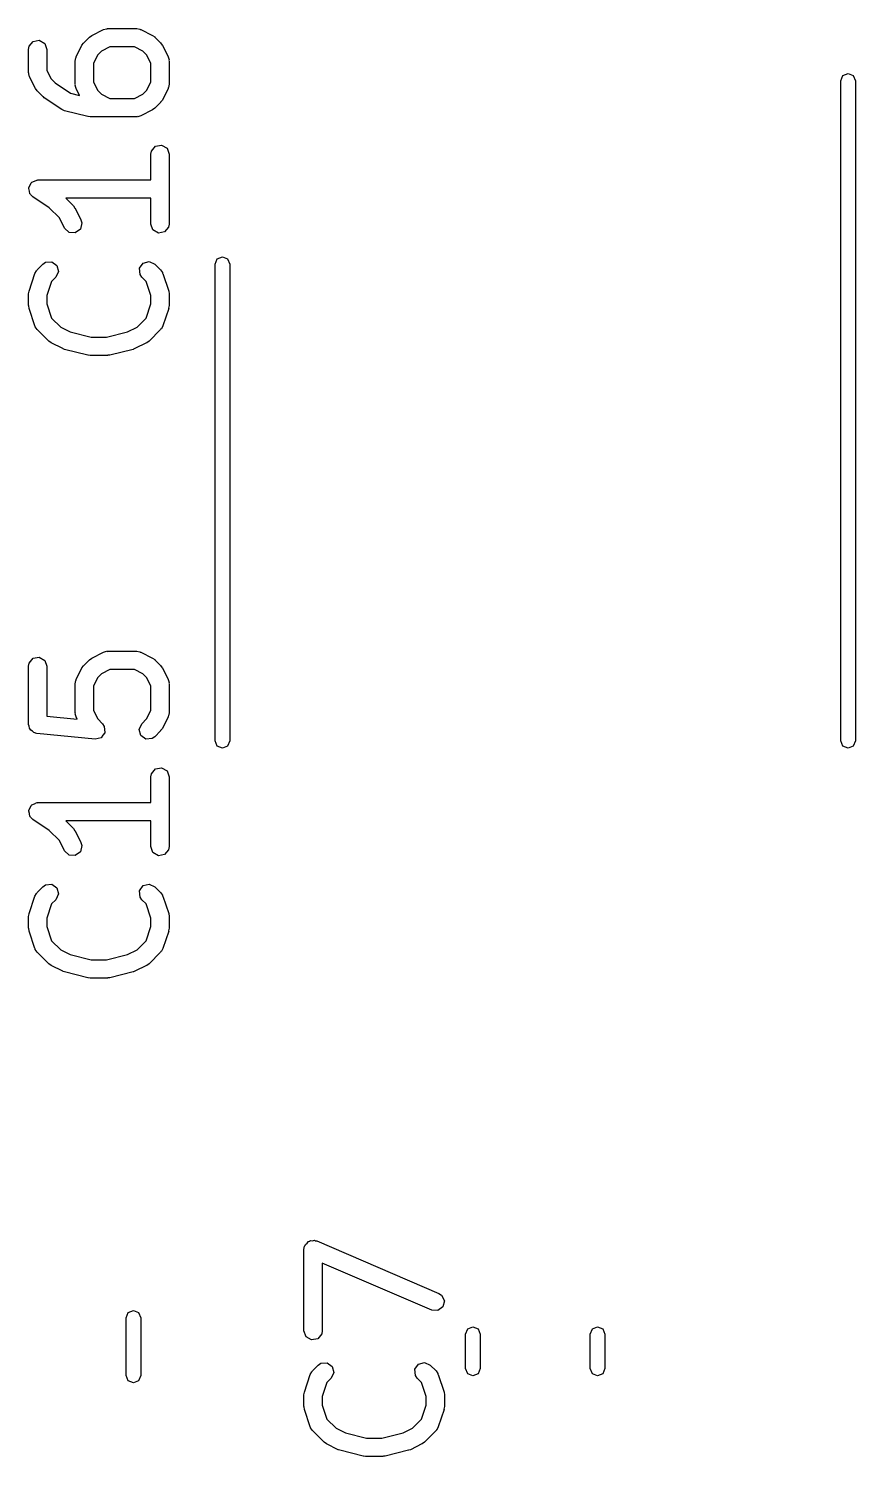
# Model space of a CAD drawing. Extents: x 123 to 179.1, y -123.4 to -75.1.
# Drawn here: x 150.79 to 157.56, y -121.47 to -109.79 of the extents above; entities that cross this region are included whole.
import ezdxf

# ---------------------------------------------------------------- set-up
doc = ezdxf.new("R2010")
doc.units = 0
doc.layers.add('BLACK', color=7, linetype='CONTINUOUS')

msp = doc.modelspace()

# ---------------------------------------------------------------- linework, layer by layer
at = {"layer": 'BLACK', "linetype": 'CONTINUOUS'}
for p, q in [((151.407, -109.796), (151.432, -109.789)), ((151.432, -109.789), (151.437, -109.79)), ((151.437, -109.79), (151.441, -109.788)), ((151.441, -109.788), (151.679, -109.788)), ((151.679, -109.788), (151.705, -109.793)), ((150.799, -109.933), (150.832, -109.893)), ((150.832, -109.893), (150.882, -109.884)), ((150.882, -109.884), (150.927, -109.91)), ((151.231, -109.925), (151.244, -109.907)), ((151.244, -109.907), (151.245, -109.905)), ((151.245, -109.905), (151.293, -109.858)), ((151.293, -109.858), (151.311, -109.845)), ((151.311, -109.845), (151.312, -109.844)), ((151.312, -109.844), (151.407, -109.796)), ((151.705, -109.793), (151.708, -109.795)), ((151.708, -109.795), (151.712, -109.796)), ((151.712, -109.796), (151.808, -109.844)), ((151.808, -109.844), (151.826, -109.857)), ((151.826, -109.857), (151.827, -109.858)), ((151.827, -109.858), (151.875, -109.905)), ((151.875, -109.905), (151.888, -109.924)), ((150.794, -109.958), (150.799, -109.933)), ((150.794, -110.149), (150.794, -109.958)), ((150.927, -109.91), (150.944, -109.958)), ((150.944, -109.958), (150.944, -110.131)), ((151.18, -110.028), (151.183, -110.024)), ((151.183, -110.02), (151.231, -109.925)), ((151.183, -110.024), (151.183, -110.02)), ((151.36, -110.003), (151.325, -110.071)), ((151.39, -109.972), (151.36, -110.003)), ((151.459, -109.938), (151.39, -109.972)), ((151.661, -109.938), (151.459, -109.938)), ((151.73, -109.972), (151.661, -109.938)), ((151.76, -110.003), (151.73, -109.972)), ((151.794, -110.071), (151.76, -110.003)), ((151.888, -109.924), (151.889, -109.925)), ((151.889, -109.925), (151.936, -110.02)), ((151.936, -110.02), (151.944, -110.045)), ((150.944, -110.131), (150.979, -110.2)), ((151.175, -110.054), (151.18, -110.028)), ((151.175, -110.244), (151.175, -110.054)), ((151.325, -110.071), (151.325, -110.226)), ((151.794, -110.226), (151.794, -110.071)), ((151.944, -110.045), (151.943, -110.049)), ((151.943, -110.049), (151.944, -110.054)), ((151.944, -110.054), (151.944, -110.244)), ((150.796, -110.153), (150.794, -110.149)), ((150.795, -110.157), (150.796, -110.153)), ((150.802, -110.182), (150.795, -110.157)), ((150.85, -110.278), (150.802, -110.182)), ((150.979, -110.2), (151.012, -110.233)), ((151.012, -110.233), (151.138, -110.317)), ((151.177, -110.248), (151.175, -110.244)), ((151.176, -110.253), (151.177, -110.248)), ((151.183, -110.278), (151.176, -110.253)), ((151.325, -110.226), (151.36, -110.295)), ((151.76, -110.295), (151.794, -110.226)), ((151.944, -110.244), (151.94, -110.27)), ((157.44, -110.215), (157.458, -110.173)), ((157.44, -115.615), (157.44, -110.215)), ((157.458, -110.173), (157.5, -110.155)), ((157.5, -110.155), (157.542, -110.173)), ((157.542, -110.173), (157.56, -110.215)), ((157.56, -110.215), (157.56, -115.615)), ((150.851, -110.279), (150.85, -110.278)), ((150.864, -110.297), (150.851, -110.279)), ((150.912, -110.345), (150.864, -110.297)), ((150.915, -110.346), (150.912, -110.345)), ((150.923, -110.354), (150.915, -110.346)), ((151.066, -110.449), (150.923, -110.354)), ((151.138, -110.317), (151.212, -110.336)), ((151.212, -110.336), (151.183, -110.278)), ((151.36, -110.295), (151.39, -110.325)), ((151.39, -110.325), (151.459, -110.36)), ((151.459, -110.36), (151.661, -110.36)), ((151.661, -110.36), (151.73, -110.325)), ((151.73, -110.325), (151.76, -110.295)), ((151.889, -110.373), (151.875, -110.391)), ((151.936, -110.278), (151.889, -110.373)), ((151.937, -110.273), (151.936, -110.278)), ((151.94, -110.27), (151.937, -110.273)), ((151.089, -110.46), (151.066, -110.449)), ((151.066, -110.449), (151.066, -110.449)), ((151.28, -110.507), (151.089, -110.46)), ((151.808, -110.454), (151.712, -110.502)), ((151.809, -110.453), (151.808, -110.454)), ((151.827, -110.44), (151.809, -110.453)), ((151.875, -110.392), (151.827, -110.44)), ((151.875, -110.391), (151.875, -110.392)), ((151.283, -110.507), (151.28, -110.507)), ((151.298, -110.51), (151.283, -110.507)), ((151.679, -110.51), (151.298, -110.51)), ((151.683, -110.508), (151.679, -110.51)), ((151.687, -110.509), (151.683, -110.508)), ((151.712, -110.502), (151.687, -110.509)), ((151.794, -110.815), (151.799, -110.79)), ((151.794, -111.026), (151.794, -110.815)), ((151.799, -110.79), (151.832, -110.751)), ((151.832, -110.751), (151.882, -110.742)), ((151.882, -110.742), (151.927, -110.767)), ((151.927, -110.767), (151.944, -110.815)), ((151.944, -110.815), (151.944, -111.387)), ((150.796, -111.088), (150.806, -111.069)), ((150.806, -111.069), (150.815, -111.049)), ((150.815, -111.049), (150.819, -111.047)), ((150.819, -111.047), (150.821, -111.044)), ((150.821, -111.044), (150.842, -111.036)), ((150.842, -111.036), (150.861, -111.027)), ((150.861, -111.027), (150.865, -111.028)), ((150.865, -111.028), (150.869, -111.026)), ((150.869, -111.026), (151.794, -111.026)), ((150.795, -111.096), (150.796, -111.092)), ((150.801, -111.117), (150.795, -111.096)), ((150.796, -111.092), (150.796, -111.088)), ((150.804, -111.139), (150.801, -111.117)), ((150.808, -111.141), (150.804, -111.139)), ((150.809, -111.146), (150.808, -111.141)), ((150.828, -111.164), (150.809, -111.146)), ((150.964, -111.255), (150.828, -111.164)), ((151.794, -111.176), (151.098, -111.176)), ((151.098, -111.176), (151.161, -111.239)), ((151.794, -111.387), (151.794, -111.176)), ((151.046, -111.336), (150.964, -111.255)), ((151.161, -111.239), (151.173, -111.257)), ((151.173, -111.257), (151.175, -111.258)), ((151.175, -111.258), (151.222, -111.353)), ((151.088, -111.42), (151.046, -111.336)), ((151.125, -111.456), (151.088, -111.42)), ((151.23, -111.378), (151.218, -111.428)), ((151.222, -111.353), (151.23, -111.378)), ((151.812, -111.435), (151.794, -111.387)), ((151.94, -111.413), (151.907, -111.452)), ((151.944, -111.387), (151.94, -111.413)), ((151.176, -111.459), (151.125, -111.456)), ((151.218, -111.428), (151.176, -111.459)), ((151.856, -111.461), (151.812, -111.435)), ((151.907, -111.452), (151.856, -111.461)), ((152.338, -111.673), (152.38, -111.655)), ((152.38, -111.655), (152.422, -111.673)), ((150.846, -111.792), (150.858, -111.769)), ((150.858, -111.769), (150.862, -111.767)), ((150.862, -111.767), (150.864, -111.762)), ((150.864, -111.762), (150.912, -111.715)), ((150.912, -111.715), (150.933, -111.7)), ((150.933, -111.7), (150.984, -111.695)), ((150.984, -111.695), (151.026, -111.725)), ((151.039, -111.774), (151.018, -111.821)), ((151.026, -111.725), (151.039, -111.774)), ((151.702, -111.748), (151.731, -111.706)), ((151.706, -111.8), (151.702, -111.748)), ((151.731, -111.706), (151.781, -111.693)), ((151.781, -111.693), (151.827, -111.715)), ((151.827, -111.715), (151.875, -111.762)), ((151.875, -111.762), (151.89, -111.784)), ((152.32, -111.715), (152.338, -111.673)), ((152.32, -115.615), (152.32, -111.715)), ((152.422, -111.673), (152.44, -111.715)), ((152.44, -111.715), (152.44, -115.615)), ((150.798, -111.935), (150.846, -111.792)), ((150.983, -111.856), (150.944, -111.971)), ((151.018, -111.821), (150.983, -111.856)), ((151.721, -111.821), (151.706, -111.8)), ((151.756, -111.856), (151.721, -111.821)), ((151.794, -111.971), (151.756, -111.856)), ((151.89, -111.784), (151.89, -111.788)), ((151.89, -111.788), (151.893, -111.792)), ((151.893, -111.792), (151.941, -111.935)), ((150.794, -111.958), (150.798, -111.936)), ((150.794, -112.054), (150.794, -111.958)), ((150.798, -111.936), (150.798, -111.935)), ((150.944, -111.971), (150.944, -112.041)), ((151.794, -112.041), (151.794, -111.971)), ((151.941, -111.935), (151.944, -111.957)), ((151.944, -111.957), (151.944, -111.958)), ((151.944, -111.958), (151.944, -112.054)), ((150.795, -112.055), (150.794, -112.054)), ((150.798, -112.077), (150.795, -112.055)), ((150.846, -112.22), (150.798, -112.077)), ((150.944, -112.041), (150.983, -112.156)), ((151.756, -112.156), (151.794, -112.041)), ((151.941, -112.077), (151.893, -112.22)), ((151.944, -112.054), (151.94, -112.076)), ((151.94, -112.076), (151.941, -112.077)), ((150.849, -112.224), (150.846, -112.22)), ((150.849, -112.228), (150.849, -112.224)), ((150.864, -112.249), (150.849, -112.228)), ((150.983, -112.156), (151.057, -112.23)), ((151.057, -112.23), (151.134, -112.269)), ((151.605, -112.269), (151.682, -112.23)), ((151.682, -112.23), (151.756, -112.156)), ((151.881, -112.243), (151.877, -112.245)), ((151.893, -112.22), (151.881, -112.243)), ((150.959, -112.345), (150.864, -112.249)), ((150.961, -112.345), (150.959, -112.345)), ((150.979, -112.359), (150.961, -112.345)), ((151.074, -112.406), (150.979, -112.359)), ((151.134, -112.269), (151.307, -112.312)), ((151.307, -112.312), (151.432, -112.312)), ((151.432, -112.312), (151.605, -112.269)), ((151.76, -112.359), (151.665, -112.406)), ((151.761, -112.358), (151.76, -112.359)), ((151.78, -112.345), (151.761, -112.358)), ((151.875, -112.249), (151.78, -112.345)), ((151.877, -112.245), (151.875, -112.249)), ((151.077, -112.407), (151.074, -112.406)), ((151.089, -112.412), (151.077, -112.407)), ((151.28, -112.46), (151.089, -112.412)), ((151.283, -112.459), (151.28, -112.46)), ((151.298, -112.462), (151.283, -112.459)), ((151.441, -112.462), (151.298, -112.462)), ((151.444, -112.461), (151.441, -112.462)), ((151.459, -112.46), (151.444, -112.461)), ((151.649, -112.412), (151.459, -112.46)), ((151.652, -112.41), (151.649, -112.412)), ((151.665, -112.406), (151.652, -112.41)), ((150.832, -114.939), (150.882, -114.93)), ((150.882, -114.93), (150.927, -114.956)), ((151.312, -114.937), (151.407, -114.889)), ((151.407, -114.889), (151.432, -114.882)), ((151.432, -114.882), (151.437, -114.883)), ((151.437, -114.883), (151.441, -114.881)), ((151.441, -114.881), (151.679, -114.881)), ((151.679, -114.881), (151.705, -114.886)), ((151.705, -114.886), (151.708, -114.888)), ((151.708, -114.888), (151.712, -114.889)), ((151.712, -114.889), (151.808, -114.937)), ((150.794, -115.004), (150.799, -114.978)), ((150.794, -115.48), (150.794, -115.004)), ((150.799, -114.978), (150.832, -114.939)), ((150.927, -114.956), (150.944, -115.004)), ((150.944, -115.004), (150.944, -115.412)), ((151.183, -115.113), (151.231, -115.018)), ((151.231, -115.018), (151.244, -115)), ((151.244, -115), (151.245, -114.998)), ((151.245, -114.998), (151.293, -114.951)), ((151.293, -114.951), (151.311, -114.938)), ((151.311, -114.938), (151.312, -114.937)), ((151.459, -115.031), (151.39, -115.065)), ((151.661, -115.031), (151.459, -115.031)), ((151.73, -115.065), (151.661, -115.031)), ((151.808, -114.937), (151.826, -114.95)), ((151.826, -114.95), (151.827, -114.951)), ((151.827, -114.951), (151.875, -114.998)), ((151.875, -114.998), (151.888, -115.017)), ((151.888, -115.017), (151.889, -115.018)), ((151.889, -115.018), (151.936, -115.113)), ((151.175, -115.147), (151.18, -115.121)), ((151.175, -115.385), (151.175, -115.147)), ((151.18, -115.121), (151.183, -115.117)), ((151.183, -115.117), (151.183, -115.113)), ((151.36, -115.096), (151.325, -115.164)), ((151.325, -115.164), (151.325, -115.367)), ((151.39, -115.065), (151.36, -115.096)), ((151.76, -115.096), (151.73, -115.065)), ((151.794, -115.164), (151.76, -115.096)), ((151.794, -115.367), (151.794, -115.164)), ((151.936, -115.113), (151.944, -115.138)), ((151.944, -115.138), (151.943, -115.142)), ((151.943, -115.142), (151.944, -115.147)), ((151.944, -115.147), (151.944, -115.385)), ((151.177, -115.389), (151.175, -115.385)), ((151.176, -115.393), (151.177, -115.389)), ((151.183, -115.418), (151.176, -115.393)), ((151.325, -115.367), (151.36, -115.435)), ((151.76, -115.435), (151.794, -115.367)), ((151.944, -115.385), (151.94, -115.41)), ((150.8, -115.495), (150.794, -115.48)), ((150.801, -115.511), (150.8, -115.495)), ((150.808, -115.518), (150.801, -115.511)), ((150.944, -115.412), (151.193, -115.437)), ((151.193, -115.437), (151.183, -115.418)), ((151.36, -115.435), (151.399, -115.474)), ((151.399, -115.474), (151.414, -115.496)), ((151.414, -115.496), (151.414, -115.496)), ((151.414, -115.496), (151.414, -115.497)), ((151.414, -115.497), (151.416, -115.522)), ((151.699, -115.521), (151.721, -115.474)), ((151.721, -115.474), (151.76, -115.435)), ((151.889, -115.513), (151.875, -115.531)), ((151.936, -115.418), (151.889, -115.513)), ((151.937, -115.414), (151.936, -115.418)), ((151.94, -115.41), (151.937, -115.414)), ((150.812, -115.528), (150.808, -115.518)), ((150.826, -115.536), (150.812, -115.528)), ((150.837, -115.547), (150.826, -115.536)), ((150.854, -115.552), (150.837, -115.547)), ((150.856, -115.554), (150.854, -115.552)), ((150.858, -115.553), (150.856, -115.554)), ((150.862, -115.555), (150.858, -115.553)), ((151.338, -115.602), (150.862, -115.555)), ((151.339, -115.602), (151.338, -115.602)), ((151.363, -115.596), (151.339, -115.602)), ((151.339, -115.602), (151.339, -115.602)), ((151.388, -115.589), (151.363, -115.596)), ((151.389, -115.589), (151.388, -115.589)), ((151.388, -115.589), (151.388, -115.589)), ((151.403, -115.568), (151.389, -115.589)), ((151.418, -115.548), (151.403, -115.568)), ((151.416, -115.522), (151.418, -115.547)), ((151.418, -115.547), (151.418, -115.547)), ((151.418, -115.547), (151.418, -115.548)), ((151.713, -115.571), (151.699, -115.521)), ((151.755, -115.6), (151.713, -115.571)), ((151.806, -115.595), (151.755, -115.6)), ((151.827, -115.581), (151.806, -115.595)), ((151.875, -115.533), (151.827, -115.581)), ((151.875, -115.531), (151.875, -115.533)), ((152.338, -115.657), (152.32, -115.615)), ((152.44, -115.615), (152.422, -115.657)), ((157.458, -115.657), (157.44, -115.615)), ((157.56, -115.615), (157.542, -115.657)), ((152.38, -115.675), (152.338, -115.657)), ((152.422, -115.657), (152.38, -115.675)), ((157.5, -115.675), (157.458, -115.657)), ((157.542, -115.657), (157.5, -115.675)), ((151.799, -115.883), (151.832, -115.844)), ((151.832, -115.844), (151.882, -115.835)), ((151.882, -115.835), (151.927, -115.86)), ((151.927, -115.86), (151.944, -115.908)), ((151.794, -115.908), (151.799, -115.883)), ((151.794, -116.119), (151.794, -115.908)), ((151.944, -115.908), (151.944, -116.48)), ((150.795, -116.189), (150.796, -116.185)), ((150.801, -116.21), (150.795, -116.189)), ((150.796, -116.181), (150.806, -116.162)), ((150.796, -116.185), (150.796, -116.181)), ((150.804, -116.232), (150.801, -116.21)), ((150.806, -116.162), (150.815, -116.142)), ((150.815, -116.142), (150.819, -116.14)), ((150.819, -116.14), (150.821, -116.137)), ((150.821, -116.137), (150.842, -116.129)), ((150.842, -116.129), (150.861, -116.12)), ((150.861, -116.12), (150.865, -116.121)), ((150.865, -116.121), (150.869, -116.119)), ((150.869, -116.119), (151.794, -116.119)), ((150.808, -116.234), (150.804, -116.232)), ((150.809, -116.239), (150.808, -116.234)), ((150.828, -116.257), (150.809, -116.239)), ((150.964, -116.348), (150.828, -116.257)), ((151.794, -116.269), (151.098, -116.269)), ((151.098, -116.269), (151.161, -116.332)), ((151.161, -116.332), (151.173, -116.35)), ((151.794, -116.48), (151.794, -116.269)), ((151.046, -116.429), (150.964, -116.348)), ((151.088, -116.513), (151.046, -116.429)), ((151.173, -116.35), (151.175, -116.351)), ((151.175, -116.351), (151.222, -116.446)), ((151.222, -116.446), (151.23, -116.471)), ((151.125, -116.549), (151.088, -116.513)), ((151.176, -116.552), (151.125, -116.549)), ((151.218, -116.521), (151.176, -116.552)), ((151.23, -116.471), (151.218, -116.521)), ((151.812, -116.528), (151.794, -116.48)), ((151.856, -116.554), (151.812, -116.528)), ((151.907, -116.545), (151.856, -116.554)), ((151.94, -116.506), (151.907, -116.545)), ((151.944, -116.48), (151.94, -116.506)), ((150.912, -116.808), (150.933, -116.793)), ((150.933, -116.793), (150.984, -116.788)), ((150.984, -116.788), (151.026, -116.818)), ((151.702, -116.841), (151.731, -116.799)), ((151.731, -116.799), (151.781, -116.786)), ((151.781, -116.786), (151.827, -116.808)), ((150.798, -117.028), (150.846, -116.885)), ((150.846, -116.885), (150.858, -116.862)), ((150.858, -116.862), (150.862, -116.86)), ((150.862, -116.86), (150.864, -116.855)), ((150.864, -116.855), (150.912, -116.808)), ((151.018, -116.914), (150.983, -116.949)), ((151.039, -116.867), (151.018, -116.914)), ((151.026, -116.818), (151.039, -116.867)), ((151.706, -116.893), (151.702, -116.841)), ((151.721, -116.914), (151.706, -116.893)), ((151.756, -116.949), (151.721, -116.914)), ((151.827, -116.808), (151.875, -116.855)), ((151.875, -116.855), (151.89, -116.877)), ((151.89, -116.877), (151.89, -116.881)), ((151.89, -116.881), (151.893, -116.885)), ((151.893, -116.885), (151.941, -117.028)), ((150.794, -117.051), (150.798, -117.029)), ((150.798, -117.029), (150.798, -117.028)), ((150.983, -116.949), (150.944, -117.064)), ((151.794, -117.064), (151.756, -116.949)), ((151.941, -117.028), (151.944, -117.05)), ((150.794, -117.147), (150.794, -117.051)), ((150.795, -117.148), (150.794, -117.147)), ((150.798, -117.17), (150.795, -117.148)), ((150.944, -117.064), (150.944, -117.134)), ((150.944, -117.134), (150.983, -117.249)), ((151.756, -117.249), (151.794, -117.134)), ((151.794, -117.134), (151.794, -117.064)), ((151.944, -117.147), (151.94, -117.169)), ((151.944, -117.05), (151.944, -117.051)), ((151.944, -117.051), (151.944, -117.147)), ((150.846, -117.313), (150.798, -117.17)), ((150.983, -117.249), (151.057, -117.323)), ((151.682, -117.323), (151.756, -117.249)), ((151.941, -117.17), (151.893, -117.313)), ((151.94, -117.169), (151.941, -117.17)), ((150.849, -117.317), (150.846, -117.313)), ((150.849, -117.321), (150.849, -117.317)), ((150.864, -117.342), (150.849, -117.321)), ((150.959, -117.438), (150.864, -117.342)), ((151.057, -117.323), (151.134, -117.362)), ((151.134, -117.362), (151.307, -117.405)), ((151.432, -117.405), (151.605, -117.362)), ((151.605, -117.362), (151.682, -117.323)), ((151.875, -117.342), (151.78, -117.438)), ((151.877, -117.338), (151.875, -117.342)), ((151.881, -117.336), (151.877, -117.338)), ((151.893, -117.313), (151.881, -117.336)), ((150.961, -117.438), (150.959, -117.438)), ((150.979, -117.452), (150.961, -117.438)), ((151.074, -117.499), (150.979, -117.452)), ((151.077, -117.5), (151.074, -117.499)), ((151.089, -117.505), (151.077, -117.5)), ((151.307, -117.405), (151.432, -117.405)), ((151.665, -117.499), (151.652, -117.503)), ((151.76, -117.452), (151.665, -117.499)), ((151.761, -117.451), (151.76, -117.452)), ((151.78, -117.438), (151.761, -117.451)), ((151.28, -117.553), (151.089, -117.505)), ((151.283, -117.552), (151.28, -117.553)), ((151.298, -117.555), (151.283, -117.552)), ((151.441, -117.555), (151.298, -117.555)), ((151.444, -117.554), (151.441, -117.555)), ((151.459, -117.553), (151.444, -117.554)), ((151.649, -117.505), (151.459, -117.553)), ((151.652, -117.503), (151.649, -117.505)), ((153.074, -119.723), (153.085, -119.709)), ((153.085, -119.709), (153.094, -119.708)), ((153.094, -119.708), (153.101, -119.702)), ((153.101, -119.702), (153.118, -119.703)), ((153.118, -119.703), (153.135, -119.7)), ((153.135, -119.7), (153.143, -119.705)), ((153.143, -119.705), (153.152, -119.705)), ((153.152, -119.705), (154.152, -120.134)), ((153.047, -119.774), (153.052, -119.749)), ((153.047, -120.441), (153.047, -119.774)), ((153.052, -119.749), (153.058, -119.742)), ((153.058, -119.742), (153.06, -119.733)), ((153.06, -119.733), (153.074, -119.723)), ((154.093, -120.272), (153.197, -119.888)), ((153.197, -119.888), (153.197, -120.441)), ((154.152, -120.134), (154.174, -120.148)), ((154.174, -120.148), (154.197, -120.194)), ((151.593, -120.333), (151.61, -120.29)), ((151.61, -120.29), (151.653, -120.273)), ((151.653, -120.273), (151.695, -120.29)), ((151.695, -120.29), (151.713, -120.333)), ((154.144, -120.275), (154.093, -120.272)), ((154.185, -120.244), (154.144, -120.275)), ((154.197, -120.194), (154.185, -120.244)), ((151.593, -120.807), (151.593, -120.333)), ((151.713, -120.333), (151.713, -120.807)), ((154.388, -120.424), (154.43, -120.407)), ((154.43, -120.407), (154.472, -120.424)), ((155.408, -120.424), (155.45, -120.407)), ((155.45, -120.407), (155.492, -120.424)), ((153.065, -120.489), (153.047, -120.441)), ((153.109, -120.515), (153.065, -120.489)), ((153.16, -120.506), (153.109, -120.515)), ((153.193, -120.466), (153.16, -120.506)), ((153.197, -120.441), (153.193, -120.466)), ((154.37, -120.467), (154.388, -120.424)), ((154.37, -120.748), (154.37, -120.467)), ((154.472, -120.424), (154.49, -120.467)), ((154.49, -120.467), (154.49, -120.748)), ((155.39, -120.467), (155.408, -120.424)), ((155.39, -120.748), (155.39, -120.467)), ((155.492, -120.424), (155.51, -120.467)), ((155.51, -120.467), (155.51, -120.748)), ((153.115, -120.773), (153.117, -120.769)), ((153.117, -120.769), (153.165, -120.721)), ((153.165, -120.721), (153.186, -120.706)), ((153.186, -120.706), (153.237, -120.702)), ((153.237, -120.702), (153.279, -120.731)), ((153.279, -120.731), (153.292, -120.781)), ((153.955, -120.755), (153.984, -120.713)), ((153.959, -120.806), (153.955, -120.755)), ((153.984, -120.713), (154.034, -120.699)), ((154.034, -120.699), (154.08, -120.721)), ((154.08, -120.721), (154.128, -120.769)), ((154.128, -120.769), (154.143, -120.79)), ((154.388, -120.791), (154.37, -120.748)), ((154.49, -120.748), (154.472, -120.791)), ((155.408, -120.791), (155.39, -120.748)), ((155.51, -120.748), (155.492, -120.791)), ((151.61, -120.85), (151.593, -120.807)), ((151.653, -120.867), (151.61, -120.85)), ((151.695, -120.85), (151.653, -120.867)), ((151.713, -120.807), (151.695, -120.85)), ((153.051, -120.941), (153.099, -120.798)), ((153.099, -120.798), (153.111, -120.775)), ((153.111, -120.775), (153.115, -120.773)), ((153.236, -120.862), (153.197, -120.977)), ((153.271, -120.827), (153.236, -120.862)), ((153.292, -120.781), (153.271, -120.827)), ((153.974, -120.827), (153.959, -120.806)), ((154.009, -120.862), (153.974, -120.827)), ((154.047, -120.977), (154.009, -120.862)), ((154.143, -120.79), (154.143, -120.795)), ((154.143, -120.795), (154.146, -120.798)), ((154.146, -120.798), (154.194, -120.941)), ((154.43, -120.808), (154.388, -120.791)), ((154.472, -120.791), (154.43, -120.808)), ((155.45, -120.808), (155.408, -120.791)), ((155.492, -120.791), (155.45, -120.808)), ((153.047, -120.965), (153.051, -120.943)), ((153.047, -121.06), (153.047, -120.965)), ((153.051, -120.943), (153.051, -120.941)), ((153.197, -120.977), (153.197, -121.048)), ((154.047, -121.048), (154.047, -120.977)), ((154.194, -120.941), (154.197, -120.963)), ((154.197, -120.963), (154.197, -120.965)), ((154.197, -120.965), (154.197, -121.06)), ((153.048, -121.061), (153.047, -121.06)), ((153.051, -121.084), (153.048, -121.061)), ((153.099, -121.226), (153.051, -121.084)), ((153.197, -121.048), (153.236, -121.162)), ((154.009, -121.162), (154.047, -121.048)), ((154.194, -121.084), (154.146, -121.226)), ((154.197, -121.06), (154.193, -121.082)), ((154.193, -121.082), (154.194, -121.084)), ((153.102, -121.23), (153.099, -121.226)), ((153.102, -121.234), (153.102, -121.23)), ((153.117, -121.256), (153.102, -121.234)), ((153.236, -121.162), (153.31, -121.236)), ((153.31, -121.236), (153.387, -121.275)), ((153.858, -121.275), (153.935, -121.236)), ((153.935, -121.236), (154.009, -121.162)), ((154.146, -121.226), (154.134, -121.249)), ((153.212, -121.351), (153.117, -121.256)), ((153.214, -121.352), (153.212, -121.351)), ((153.232, -121.365), (153.214, -121.352)), ((153.387, -121.275), (153.56, -121.318)), ((153.56, -121.318), (153.685, -121.318)), ((153.685, -121.318), (153.858, -121.275)), ((154.033, -121.351), (154.014, -121.364)), ((154.128, -121.256), (154.033, -121.351)), ((154.13, -121.252), (154.128, -121.256)), ((154.134, -121.249), (154.13, -121.252)), ((153.327, -121.413), (153.232, -121.365)), ((153.33, -121.413), (153.327, -121.413)), ((153.342, -121.418), (153.33, -121.413)), ((153.533, -121.466), (153.342, -121.418)), ((153.536, -121.466), (153.533, -121.466)), ((153.551, -121.468), (153.536, -121.466)), ((153.694, -121.468), (153.551, -121.468)), ((153.697, -121.467), (153.694, -121.468)), ((153.712, -121.466), (153.697, -121.467)), ((153.902, -121.418), (153.712, -121.466)), ((153.905, -121.416), (153.902, -121.418)), ((153.918, -121.413), (153.905, -121.416)), ((154.013, -121.365), (153.918, -121.413)), ((154.014, -121.364), (154.013, -121.365))]:
    msp.add_line(p, q, dxfattribs=at)

doc.saveas('drawing.dxf')
